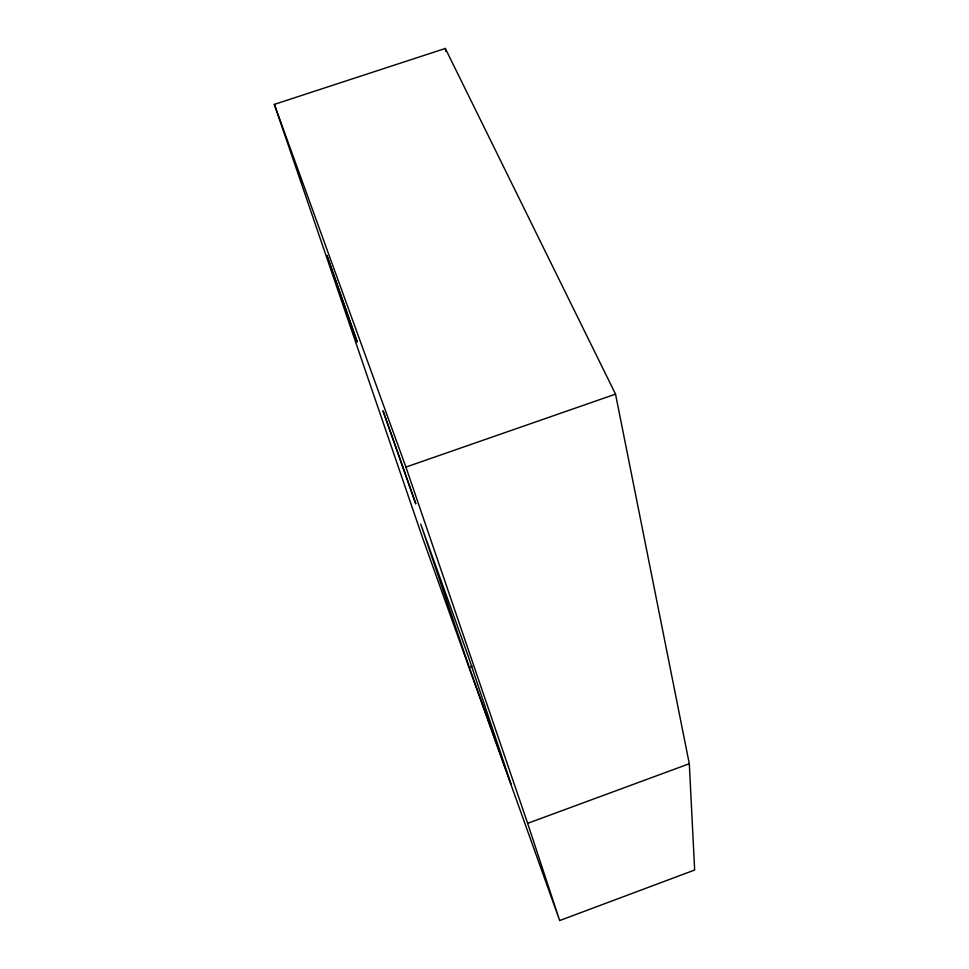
<?xml version="1.0" encoding="UTF-8"?>
<svg xmlns="http://www.w3.org/2000/svg" width="969" height="969" viewBox="0 0 969 969"><rect width="100%" height="100%" fill="white"/><g stroke="black" fill="none" stroke-linecap="round" stroke-linejoin="round"><path stroke-width="1.45" d="M559.67 920.55L694.664 870.017L689.298 763.729L615.533 394.129L445.316 48.45L274.336 104.386L422.436 537.407L559.67 920.55L527.645 823.335L405.914 467.082L274.336 104.386M527.645 823.335L689.298 763.729M469.262 667.338L420.74 524.132L467.761 654.826L510.99 783.788L469.262 667.338L472.036 666.345M405.914 467.082L615.533 394.129M445.316 48.45L445.922 51.418M415.737 503.723L383.082 411.013L415.737 503.723M327.377 256.615L326.832 255.404L357.27 342.081L327.377 256.615"/></g></svg>
